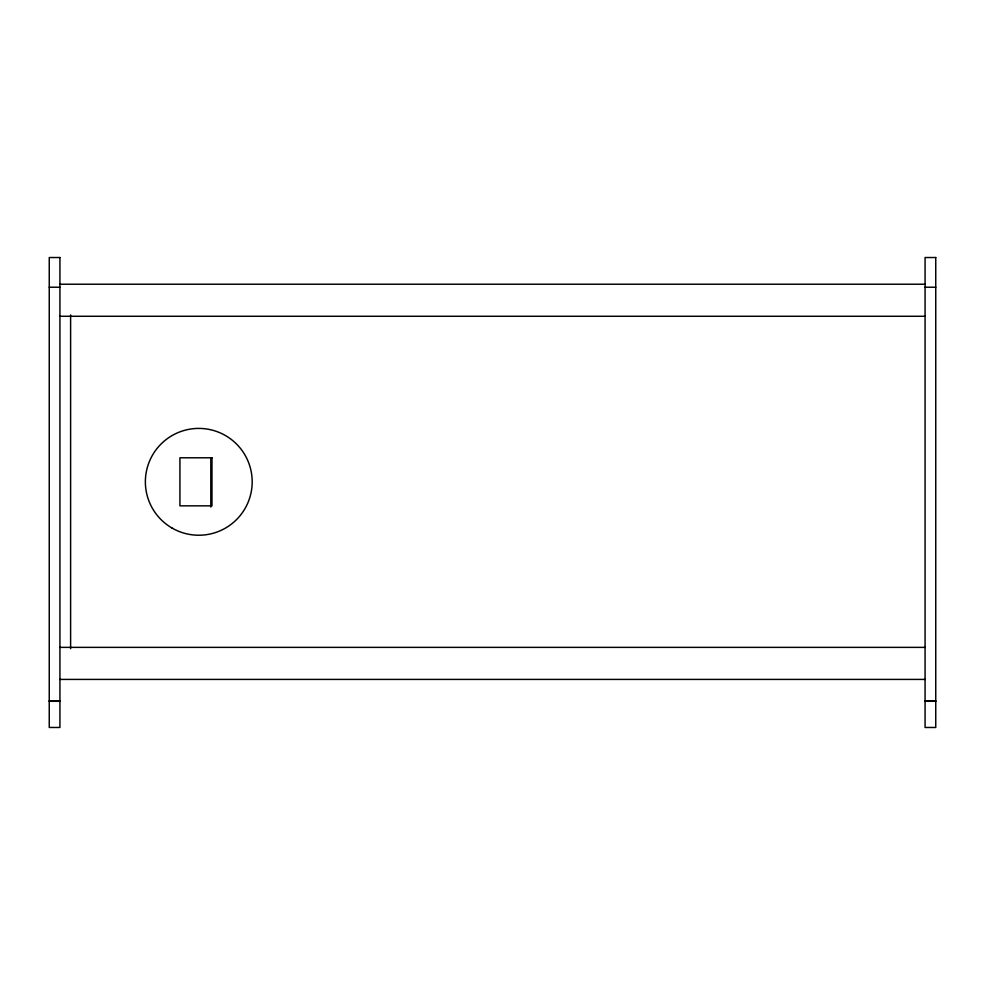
<?xml version="1.0" encoding="UTF-8"?>
<svg xmlns="http://www.w3.org/2000/svg" width="985" height="985" viewBox="0 0 985 985"><rect width="100%" height="100%" fill="white"/><g stroke="black" fill="none" stroke-linecap="round" stroke-linejoin="round"><path stroke-width="1.48" d="M59.925 284.222L925.075 284.222M49.25 287.226L59.925 287.226M925.075 287.226L935.75 287.226M59.925 316.271L925.075 316.271M59.925 647.367L925.075 647.367M59.925 679.416L925.075 679.416M49.25 700.889L59.925 700.889M925.075 700.889L935.75 700.889M49.25 701.295L59.925 701.295M925.075 701.295L935.75 701.295M210.815 458.173L210.815 506.992M70.612 314.904L70.612 648.733M59.925 257.528L49.25 257.528L49.25 727.472L59.925 727.472L59.925 257.528M935.75 257.528L925.075 257.528L925.075 727.472L935.75 727.472L935.75 257.528M211.972 457.791L179.923 457.791L179.923 505.847L211.972 505.847L211.972 457.791M172.079 528.071A53.399 53.399 0 0 0 252.185 481.825A53.399 53.399 0 0 0 172.079 435.567A53.399 53.399 0 0 0 172.079 528.071"/></g></svg>
